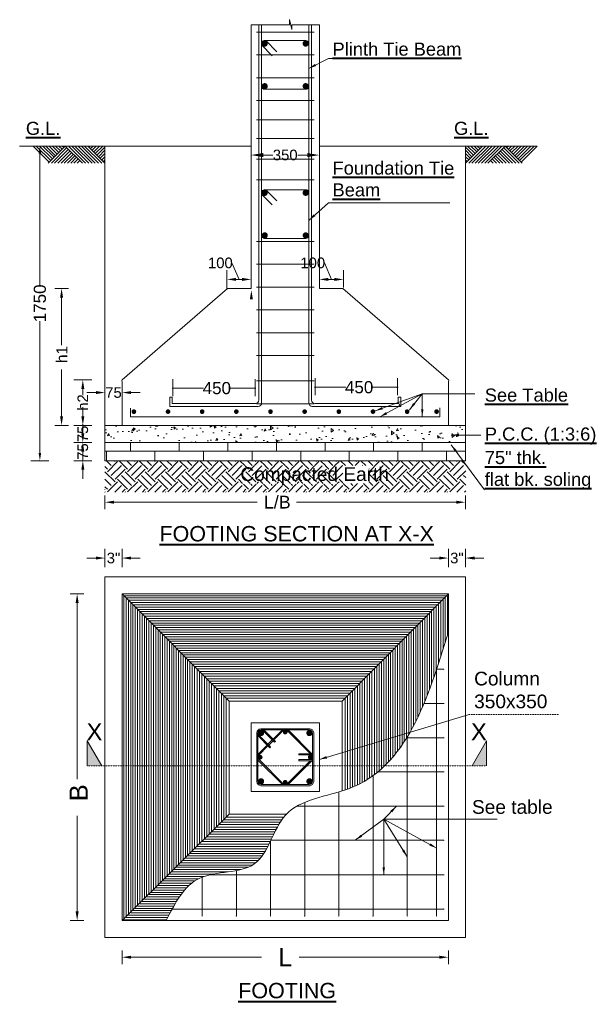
# Model space of a CAD drawing. Header units: inches. Extents: x 115570 to 265311, y 61168 to 314550.
# Drawn here: x 193556 to 193855, y 85152 to 85661 of the extents above; entities that cross this region are included whole.
import ezdxf

# ---------------------------------------------------------------- set-up
doc = ezdxf.new("R2010")
doc.units = ezdxf.units.IN
doc.header["$MEASUREMENT"] = 0
doc.linetypes.add('DASHDOTX2', pattern=[2, 1, -0.5, 0, -0.5])
doc.linetypes.add('HIDDEN2', pattern=[0.1875, 0.125, -0.0625])
doc.layers.get('0').update_dxf_attribs({"lineweight": 25})
for name, color, linetype, lineweight in [('0.00', 1, 'Continuous', 9), ('0.05', 180, 'HIDDEN2', 5), ('0.09Center Line', 21, 'DASHDOTX2', 9), ('0.13', 160, 'Continuous', 13), ('0.18', 3, 'Continuous', 18), ('0.20', 4, 'Continuous', 20), ('0.35', 11, 'Continuous', 20), ('0.50', 6, 'Continuous', 20), ('BAR', 7, 'Continuous', 40)]:
    doc.layers.add(name, color=color, linetype=linetype, lineweight=lineweight)
doc.styles.get("Standard").update_dxf_attribs({"font": 'arial.ttf'})
doc.dimstyles.new('Footing', dxfattribs={"dimtxt": 8, "dimasz": 5, "dimexe": 6, "dimexo": 6, "dimgap": 0.09, "dimtad": 0, "dimdec": 1, "dimlfac": 0.333333, "dimzin": 3, "dimdsep": 46, "dimlunit": 4, "dimtxsty": 'Standard', "dimcen": 0.09, "dimclrd": 2, "dimclre": 1, "dimclrt": 3, "dimaunit": 1, "dimadec": 0, "dimazin": 0, "dimtfac": 0.5, "dimtdec": 1, "dimtofl": 0, "dimtmove": 0, "dimatfit": 3, "dimfxl": 6, "dimfxlon": 1, "dimtolj": 1, "dimtzin": 0, "dimlwd": 0, "dimlwe": 13, "dimarcsym": 0})
doc.dimstyles.new('Footing Dimention', dxfattribs={"dimtxt": 7, "dimasz": 6, "dimexe": 6, "dimexo": 6, "dimgap": 0.09, "dimtad": 0, "dimdec": 1, "dimlfac": 0.266667, "dimzin": 3, "dimdsep": 46, "dimlunit": 4, "dimtxsty": 'Standard', "dimcen": 0.09, "dimclrd": 2, "dimclre": 1, "dimclrt": 3, "dimaunit": 1, "dimadec": 0, "dimazin": 0, "dimtfac": 0.5, "dimtdec": 1, "dimtofl": 0, "dimtmove": 0, "dimatfit": 3, "dimfxl": 6, "dimfxlon": 1, "dimtolj": 1, "dimtzin": 0, "dimlwd": 0, "dimlwe": 13, "dimarcsym": 0})
doc.dimstyles.get("Standard").update_dxf_attribs({"dimtxt": 10, "dimasz": 5, "dimexe": 0.18, "dimexo": 0.0625, "dimgap": 0.09, "dimtad": 0, "dimtih": 1, "dimtoh": 1, "dimdec": 0, "dimzin": 0, "dimdsep": 46, "dimlunit": 3, "dimtxsty": 'Standard', "dimcen": 0.09, "dimadec": 0, "dimazin": 0, "dimtfac": 1, "dimtdec": 0, "dimtofl": 0, "dimtmove": 0, "dimatfit": 3, "dimfxl": 1, "dimfxlon": 1, "dimtolj": 1, "dimtzin": 0, "dimarcsym": 0})

# ---------------------------------------------------------------- blocks, each defined once
blk = doc.blocks.new('*D853')
at = {"layer": '0.18', "color": 1, "lineweight": 13, "transparency": 16777216}
for p, q in [((154678.81, 120024.91), (154666.81, 120024.91)), ((154678.81, 119817.91), (154666.81, 119817.91))]:
    blk.add_line(p, q, dxfattribs=at)
at = {"layer": '0.18', "color": 2, "lineweight": 0, "transparency": 16777216}
for p, q in [((154672.81, 120019.91), (154672.81, 119933.05)), ((154672.81, 119822.91), (154672.81, 119909.76))]:
    blk.add_line(p, q, dxfattribs=at)
at = {"layer": '0.18', "color": 2, "transparency": 16777216}
for points in [[(154671.98, 120019.91), (154673.65, 120019.91), (154672.81, 120024.91)], [(154671.98, 119822.91), (154673.65, 119822.91), (154672.81, 119817.91)]]:
    blk.add_solid(points, dxfattribs=at)
at = {"layer": 'Defpoints', "color": 0, "transparency": 16777216}
for p in [(154696.49, 120024.91), (154672.81, 119817.91), (154696.49, 119817.91)]:
    blk.add_point(p, dxfattribs=at)
at = {"layer": '0.18', "color": 3, "transparency": 16777216, "insert": (154672.81, 119921.41), "char_height": 8, "width": 23.1105, "attachment_point": 5, "rotation": 90}
blk.add_mtext('\\A1;1750', dxfattribs=at)
blk = doc.blocks.new('*D854')
at = {"layer": '0.18', "color": 2, "lineweight": 0, "transparency": 16777216}
for p, q in [((154701.08, 119835.91), (154701.08, 119841.91)), ((154701.08, 119811.91), (154701.08, 119805.91))]:
    blk.add_line(p, q, dxfattribs=at)
at = {"layer": '0.18', "color": 1, "lineweight": 13, "transparency": 16777216}
for p, q in [((154695.08, 119829.91), (154707.08, 119829.91)), ((154695.08, 119817.91), (154707.08, 119817.91))]:
    blk.add_line(p, q, dxfattribs=at)
at = {"layer": '0.18', "color": 2, "transparency": 16777216}
for points in [[(154700.08, 119835.91), (154702.08, 119835.91), (154701.08, 119829.91)], [(154700.08, 119811.91), (154702.08, 119811.91), (154701.08, 119817.91)]]:
    blk.add_solid(points, dxfattribs=at)
at = {"layer": 'Defpoints', "color": 0, "transparency": 16777216}
for p in [(154678.75, 119829.91), (154701.08, 119829.91), (154678.75, 119817.91)]:
    blk.add_point(p, dxfattribs=at)
at = {"layer": '0.18', "color": 3, "transparency": 16777216, "insert": (154701.08, 119823.91), "char_height": 7, "attachment_point": 5, "rotation": 90}
blk.add_mtext('\\A1;75', dxfattribs=at)
blk = doc.blocks.new('*D846')
at = {"layer": '0.18', "color": 2, "lineweight": 0, "transparency": 16777216}
for p, q in [((154701.08, 119847.16), (154701.08, 119853.16)), ((154701.08, 119823.91), (154701.08, 119817.91))]:
    blk.add_line(p, q, dxfattribs=at)
at = {"layer": '0.18', "color": 1, "lineweight": 13, "transparency": 16777216}
for p, q in [((154695.08, 119841.16), (154707.08, 119841.16)), ((154695.08, 119829.91), (154707.08, 119829.91))]:
    blk.add_line(p, q, dxfattribs=at)
at = {"layer": '0.18', "color": 2, "transparency": 16777216}
for points in [[(154700.08, 119847.16), (154702.08, 119847.16), (154701.08, 119841.16)], [(154700.08, 119823.91), (154702.08, 119823.91), (154701.08, 119829.91)]]:
    blk.add_solid(points, dxfattribs=at)
at = {"layer": 'Defpoints', "color": 0, "transparency": 16777216}
for p in [(154678.75, 119841.16), (154701.08, 119841.16), (154678.75, 119829.91)]:
    blk.add_point(p, dxfattribs=at)
at = {"layer": '0.18', "color": 3, "transparency": 16777216, "insert": (154701.08, 119835.53), "char_height": 7, "attachment_point": 5, "rotation": 90}
blk.add_mtext('\\A1;75', dxfattribs=at)
blk = doc.blocks.new('*D847')
at = {"layer": '0.18', "color": 1, "lineweight": 13, "transparency": 16777216}
for p, q in [((154695.08, 119871.16), (154707.08, 119871.16)), ((154695.08, 119841.16), (154707.08, 119841.16))]:
    blk.add_line(p, q, dxfattribs=at)
at = {"layer": '0.18', "color": 2, "lineweight": 0, "transparency": 16777216}
for p, q in [((154701.08, 119865.16), (154701.08, 119861.11)), ((154701.08, 119847.16), (154701.08, 119851.21))]:
    blk.add_line(p, q, dxfattribs=at)
at = {"layer": '0.18', "color": 2, "transparency": 16777216}
for points in [[(154700.08, 119865.16), (154702.08, 119865.16), (154701.08, 119871.16)], [(154700.08, 119847.16), (154702.08, 119847.16), (154701.08, 119841.16)]]:
    blk.add_solid(points, dxfattribs=at)
at = {"layer": 'Defpoints', "color": 0, "transparency": 16777216}
for p in [(154667.5, 119871.16), (154701.08, 119871.16), (154678.75, 119841.16)]:
    blk.add_point(p, dxfattribs=at)
at = {"layer": '0.18', "color": 3, "transparency": 16777216, "insert": (154701.08, 119856.16), "char_height": 7, "width": 8.9251, "attachment_point": 5, "rotation": 90}
blk.add_mtext('\\A1;h2', dxfattribs=at)
blk = doc.blocks.new('*D848')
at = {"layer": '0.18', "color": 1, "lineweight": 13, "transparency": 16777216}
for p, q in [((154715.67, 119862.02), (154715.67, 119868.71)), ((154726.92, 119862.02), (154726.92, 119868.71))]:
    blk.add_line(p, q, dxfattribs=at)
at = {"layer": '0.18', "color": 2, "lineweight": 0, "transparency": 16777216}
for p, q in [((154709.67, 119862.71), (154703.67, 119862.71)), ((154732.92, 119862.71), (154738.92, 119862.71))]:
    blk.add_line(p, q, dxfattribs=at)
at = {"layer": '0.18', "color": 2, "transparency": 16777216}
for points in [[(154709.67, 119863.71), (154709.67, 119861.71), (154715.67, 119862.71)], [(154732.92, 119863.71), (154732.92, 119861.71), (154726.92, 119862.71)]]:
    blk.add_solid(points, dxfattribs=at)
at = {"layer": 'Defpoints', "color": 0, "transparency": 16777216}
for p in [(154726.92, 119862.71), (154715.67, 119856.02), (154726.92, 119856.02)]:
    blk.add_point(p, dxfattribs=at)
at = {"layer": '0.18', "color": 3, "transparency": 16777216, "insert": (154721.3, 119862.71), "char_height": 7, "attachment_point": 5}
blk.add_mtext('\\A1;75', dxfattribs=at)
blk = doc.blocks.new('*D849')
at = {"layer": '0.18', "color": 1, "lineweight": 13, "transparency": 16777216}
for p, q in [((154715.67, 119747.85), (154715.67, 119759.85)), ((154726.92, 119747.85), (154726.92, 119759.85))]:
    blk.add_line(p, q, dxfattribs=at)
at = {"layer": '0.18', "color": 2, "lineweight": 0, "transparency": 16777216}
for p, q in [((154709.67, 119753.85), (154703.67, 119753.85)), ((154732.92, 119753.85), (154738.92, 119753.85))]:
    blk.add_line(p, q, dxfattribs=at)
at = {"layer": '0.18', "color": 2, "transparency": 16777216}
for points in [[(154709.67, 119754.85), (154709.67, 119752.85), (154715.67, 119753.85)], [(154732.92, 119754.85), (154732.92, 119752.85), (154726.92, 119753.85)]]:
    blk.add_solid(points, dxfattribs=at)
at = {"layer": 'Defpoints', "color": 0, "transparency": 16777216}
for p in [(154726.92, 119753.85), (154715.67, 119649.83), (154726.92, 119649.83)]:
    blk.add_point(p, dxfattribs=at)
at = {"layer": '0.18', "color": 3, "transparency": 16777216, "insert": (154721.3, 119753.85), "char_height": 7, "attachment_point": 5}
blk.add_mtext('\\A1;3"', dxfattribs=at)
blk = doc.blocks.new('*D850')
at = {"layer": '0.18', "color": 1, "lineweight": 13, "transparency": 16777216}
for p, q in [((154941.83, 119747.85), (154941.83, 119759.85)), ((154953.08, 119747.85), (154953.08, 119759.85))]:
    blk.add_line(p, q, dxfattribs=at)
at = {"layer": '0.18', "color": 2, "lineweight": 0, "transparency": 16777216}
for p, q in [((154935.83, 119753.85), (154929.83, 119753.85)), ((154959.08, 119753.85), (154965.08, 119753.85))]:
    blk.add_line(p, q, dxfattribs=at)
at = {"layer": '0.18', "color": 2, "transparency": 16777216}
for points in [[(154935.83, 119754.85), (154935.83, 119752.85), (154941.83, 119753.85)], [(154959.08, 119754.85), (154959.08, 119752.85), (154953.08, 119753.85)]]:
    blk.add_solid(points, dxfattribs=at)
at = {"layer": 'Defpoints', "color": 0, "transparency": 16777216}
for p in [(154953.08, 119753.85), (154941.83, 119645.34), (154953.08, 119645.34)]:
    blk.add_point(p, dxfattribs=at)
at = {"layer": '0.18', "color": 3, "transparency": 16777216, "insert": (154947.45, 119753.85), "char_height": 7, "attachment_point": 5}
blk.add_mtext('\\A1;3"', dxfattribs=at)
blk = doc.blocks.new('*D851')
at = {"layer": '0.18', "color": 2, "lineweight": 0, "transparency": 16777216}
for p, q in [((154799.33, 119947.99), (154799.15, 119947.99)), ((154803.95, 119937.16), (154799.33, 119947.99)), ((154802.02, 119937.16), (154805.88, 119937.16))]:
    blk.add_line(p, q, dxfattribs=at)
at = {"layer": '0.18', "color": 1, "lineweight": 13, "transparency": 16777216}
for p, q in [((154796.02, 119931.16), (154796.02, 119943.16)), ((154811.88, 119931.9), (154811.88, 119943.16))]:
    blk.add_line(p, q, dxfattribs=at)
at = {"layer": '0.18', "color": 2, "transparency": 16777216}
for points in [[(154802.02, 119938.16), (154802.02, 119936.16), (154796.02, 119937.16)], [(154805.88, 119938.16), (154805.88, 119936.16), (154811.88, 119937.16)]]:
    blk.add_solid(points, dxfattribs=at)
at = {"layer": 'Defpoints', "color": 0, "transparency": 16777216}
for p in [(154811.88, 119937.16), (154796.02, 119924.93), (154811.88, 119925.9)]:
    blk.add_point(p, dxfattribs=at)
at = {"layer": '0.18', "color": 3, "transparency": 16777216, "insert": (154791.67, 119947.99), "char_height": 7, "attachment_point": 5}
blk.add_mtext('\\A1;100', dxfattribs=at)
blk = doc.blocks.new('_Dot')
at = {"color": 0, "linetype": 'ByBlock', "lineweight": -2}
blk.add_line((-0.5, 0), (-1, 0), dxfattribs=at)
at = {"color": 0, "linetype": 'ByBlock', "const_width": 0.5}
blk.add_lwpolyline([(-0.25, 0, 1), (0.25, 0, 1)], format="xyb", close=True, dxfattribs=at)
blk = doc.blocks.new('A$C7A114E05')
at = {"layer": '0.13', "color": 1, "lineweight": 13}
for p, q in [((0.6, 1.59), (0.6, 12.8)), ((54.81, 1.59), (54.81, 12.8))]:
    blk.add_line(p, q, dxfattribs=at)
at = {"layer": '0.13', "color": 2, "lineweight": 0}
for p, q in [((0.6, 6.8), (20.86, 6.8)), ((54.81, 6.8), (38.14, 6.8))]:
    blk.add_line(p, q, dxfattribs=at)
for p, xscale, yscale, zscale in [((0.6, 6.8), -1.200000000011642, 1.19999999999709, 1.2), ((54.81, 6.8), 1.200000000011642, 1.200000000011642, 1.200000000011642)]:
    blk.add_blockref('_Dot', p, dxfattribs=dict(at, xscale=xscale, yscale=yscale, zscale=zscale))
at = {"layer": '0.13', "color": 3, "insert": (29.59, 6.8), "char_height": 8, "attachment_point": 5}
blk.add_mtext('\\A1;450', dxfattribs=at)
blk = doc.blocks.new('*D852')
at = {"layer": '0.18', "color": 2, "lineweight": 0, "transparency": 16777216}
for p, q in [((154860.18, 119947.99), (154860, 119947.99)), ((154864.8, 119937.16), (154860.18, 119947.99)), ((154862.88, 119937.16), (154866.73, 119937.16))]:
    blk.add_line(p, q, dxfattribs=at)
at = {"layer": '0.18', "color": 1, "lineweight": 13, "transparency": 16777216}
for p, q in [((154856.88, 119931.16), (154856.88, 119943.16)), ((154872.73, 119931.9), (154872.73, 119943.16))]:
    blk.add_line(p, q, dxfattribs=at)
at = {"layer": '0.18', "color": 2, "transparency": 16777216}
for points in [[(154862.88, 119938.16), (154862.88, 119936.16), (154856.88, 119937.16)], [(154866.73, 119938.16), (154866.73, 119936.16), (154872.73, 119937.16)]]:
    blk.add_solid(points, dxfattribs=at)
at = {"layer": 'Defpoints', "color": 0, "transparency": 16777216}
for p in [(154872.73, 119937.16), (154856.88, 119924.93), (154872.73, 119925.9)]:
    blk.add_point(p, dxfattribs=at)
at = {"layer": '0.18', "color": 3, "transparency": 16777216, "insert": (154852.52, 119947.99), "char_height": 7, "attachment_point": 5}
blk.add_mtext('\\A1;100', dxfattribs=at)
blk = doc.blocks.new('20')
at = {"layer": '0.00', "transparency": 33554687}
h = blk.add_hatch(dxfattribs=at)
h.set_pattern_fill('AR-CONC', color=256, scale=2.25, angle=45, style=0)
h.set_pattern_definition([(95, (36265.386, 32923.515), (12.40992, 10.4131593), [1.6875, -18.5625]), (40, (36265.386, 32923.515), (-14.1748238, 9.7597834), [1.35, -14.85]), (145.4514, (36266.42, 32924.382), (-1.764888, 20.1729438), [1.4341543, -15.7756975]), (91.1842, (36262.204, 32926.697), (19.6130925, 14.3463097), [2.53125, -27.84375]), (141.6356, (36263.838, 32927.892), (-0.627728, 30.368513), [2.1512315, -23.6635425]), (36.1842, (36262.204, 32926.697), (-0.6277515, 30.3685125), [2.025, -22.275]), (66, (36264.59, 32927.492), (15.9023604, 3.0911057), [1.6875, -18.5625]), (11, (36264.59, 32927.492), (-7.6659433, 15.4081898), [1.35, -14.85]), (116.4514, (36265.916, 32927.75), (8.2364314, 18.499289), [1.4341543, -15.7756975]), (82.5, (36265.386, 32923.5147), (-5.10284667, 5.4897709), [0, -14.67, 0, -15.075, 0, -14.90625]), (52.5, (36265.386, 32923.515), (-2.0896412, 10.46046262), [0, -8.595, 0, -14.3325, 0, -5.68125]), (12.5, (36261.838, 32919.967), (8.85190876, 8.13421714), [0, -5.625, 0, -17.55, 0, -23.2875]), (2.5, (36260.247, 32918.376), (7.6857746, 10.87109565), [0, -7.3125, 0, -11.655, 0, -16.5375])])
h.paths.add_polyline_path([(154715.67, 119841.16), (154715.67, 119829.91), (154953.08, 119829.91), (154953.08, 119841.16)])
h = blk.add_hatch(dxfattribs=at)
h.set_pattern_fill('EARTH', color=256, scale=37.5, angle=45, style=0)
h.set_pattern_definition([(45, (36265.386, 32941.515), (1e-15, 13.25825215), [9.375, -9.375]), (45, (36262.9, 32944.001), (1e-15, 13.25825215), [9.375, -9.375]), (45, (36260.414, 32946.487), (1e-15, 13.25825215), [9.375, -9.375]), (135, (36260.414, 32948.144), (-13.25825215, 1e-15), [9.375, -9.375]), (135, (36262.9, 32950.63), (-13.25825215, 1e-15), [9.375, -9.375]), (135, (36265.386, 32953.116), (-13.25825215, 1e-15), [9.375, -9.375])])
h.paths.add_polyline_path([(154803.17, 119814.51), (154872.24, 119814.51), (154872.24, 119802.41), (154803.17, 119802.41)], flags=16)
h.paths.add_polyline_path([(154953.23, 119797.2), (154953.23, 119817.91), (154715.66, 119817.91), (154715.66, 119797.2)])
h.paths.add_polyline_path([(154803.25, 119814.65), (154889.49, 119814.65), (154889.49, 119802.93), (154803.25, 119802.93)], flags=16)
at = {"layer": '0.13', "transparency": 33554687}
h = blk.add_hatch(dxfattribs=at)
h.set_pattern_fill('AR-B816', color=256, scale=2, style=0)
h.set_pattern_definition([(0, (14592.626, 4889.46), (0, 16), []), (90, (14592.626, 4889.46), (-16, 16), [16, -16])])
h.paths.add_polyline_path([(154715.67, 119829.91), (154715.67, 119817.91), (154953.08, 119817.91), (154953.08, 119829.91), (154856.88, 119829.91)])
at = {"layer": '0.18', "transparency": 33554687}
for points in [[(154704.05, 119617.11), (154713.57, 119617.11), (154704.05, 119633.61)], [(154957.4, 119617.11), (154966.91, 119617.11), (154966.91, 119633.61)]]:
    blk.add_hatch(color=256, dxfattribs=at).paths.add_polyline_path(points)
at = {"layer": '0.00', "transparency": 33554687}
for p, q in [((154678.94, 120014.3), (154668.33, 120024.91)), ((154678.94, 120014.3), (154668.33, 120024.91)), ((154680, 120015.36), (154670.45, 120024.91)), ((154681.06, 120016.42), (154672.58, 120024.91)), ((154682.12, 120017.48), (154674.7, 120024.91)), ((154683.18, 120018.54), (154676.82, 120024.91)), ((154689.55, 120024.91), (154678.27, 120013.63)), ((154684.24, 120019.61), (154678.94, 120024.91)), ((154690.61, 120023.85), (154680.39, 120013.63)), ((154685.3, 120020.67), (154681.06, 120024.91)), ((154686.36, 120021.73), (154683.18, 120024.91)), ((154687.43, 120022.79), (154685.3, 120024.91)), ((154688.49, 120023.85), (154687.43, 120024.91)), ((154700.82, 120013.63), (154689.55, 120024.91)), ((154702.94, 120013.63), (154691.67, 120024.91)), ((154705.06, 120013.63), (154693.79, 120024.91)), ((154707.19, 120013.63), (154695.91, 120024.91)), ((154709.31, 120013.63), (154698.03, 120024.91)), ((154711.43, 120013.63), (154700.15, 120024.91)), ((154713.55, 120013.63), (154702.27, 120024.91)), ((154715.67, 120013.63), (154704.4, 120024.91)), ((154705.06, 120024.24), (154705.73, 120024.91)), ((154706.13, 120023.18), (154707.86, 120024.91)), ((154707.19, 120022.12), (154709.98, 120024.91)), ((154708.25, 120021.06), (154712.1, 120024.91)), ((154709.31, 120020), (154714.22, 120024.91)), ((154710.37, 120018.94), (154715.67, 120024.24)), ((154715.67, 120024.91), (154811.88, 120024.91)), ((154953.08, 120024.91), (154856.88, 120024.91)), ((154953.08, 120013.63), (154964.36, 120024.91)), ((154958.38, 120018.94), (154953.08, 120024.24)), ((154959.44, 120020), (154954.53, 120024.91)), ((154955.2, 120013.63), (154966.48, 120024.91)), ((154960.5, 120021.06), (154956.65, 120024.91)), ((154957.32, 120013.63), (154968.6, 120024.91)), ((154961.56, 120022.12), (154958.77, 120024.91)), ((154959.44, 120013.63), (154970.72, 120024.91)), ((154962.63, 120023.18), (154960.9, 120024.91)), ((154961.56, 120013.63), (154972.84, 120024.91)), ((154963.69, 120024.24), (154963.02, 120024.91)), ((154963.69, 120013.63), (154974.96, 120024.91)), ((154965.81, 120013.63), (154977.08, 120024.91)), ((154967.93, 120013.63), (154979.2, 120024.91)), ((154978.14, 120023.85), (154988.36, 120013.63)), ((154979.2, 120024.91), (154990.48, 120013.63)), ((154980.27, 120023.85), (154981.33, 120024.91)), ((154981.33, 120022.79), (154983.45, 120024.91)), ((154982.39, 120021.73), (154985.57, 120024.91)), ((154983.45, 120020.67), (154987.69, 120024.91)), ((154984.51, 120019.61), (154989.81, 120024.91)), ((154985.57, 120018.54), (154991.93, 120024.91)), ((154986.63, 120017.48), (154994.05, 120024.91)), ((154987.69, 120016.42), (154996.18, 120024.91)), ((154988.75, 120015.36), (154998.3, 120024.91)), ((154989.81, 120014.3), (155000.42, 120024.91)), ((154989.81, 120014.3), (155000.42, 120024.91)), ((154691.67, 120022.79), (154682.51, 120013.63)), ((154692.73, 120021.73), (154684.63, 120013.63)), ((154693.79, 120020.67), (154686.76, 120013.63)), ((154694.85, 120019.61), (154688.88, 120013.63)), ((154695.91, 120018.54), (154691, 120013.63)), ((154696.97, 120017.48), (154693.12, 120013.63)), ((154711.43, 120017.88), (154715.67, 120022.12)), ((154712.49, 120016.82), (154715.67, 120020)), ((154713.55, 120015.75), (154715.67, 120017.88)), ((154957.32, 120017.88), (154953.08, 120022.12)), ((154956.26, 120016.82), (154953.08, 120020)), ((154955.2, 120015.75), (154953.08, 120017.88)), ((154971.78, 120017.48), (154975.63, 120013.63)), ((154972.84, 120018.54), (154977.75, 120013.63)), ((154973.9, 120019.61), (154979.87, 120013.63)), ((154974.96, 120020.67), (154982, 120013.63)), ((154976.02, 120021.73), (154984.12, 120013.63)), ((154977.08, 120022.79), (154986.24, 120013.63)), ((154698.03, 120016.42), (154695.24, 120013.63)), ((154699.09, 120015.36), (154697.36, 120013.63)), ((154714.61, 120014.69), (154715.67, 120015.75)), ((154954.14, 120014.69), (154953.08, 120015.75)), ((154969.66, 120015.36), (154971.39, 120013.63)), ((154970.72, 120016.42), (154973.51, 120013.63))]:
    blk.add_line(p, q, dxfattribs=at)
for points in [[(154856.88, 120104.71), (154838.69, 120104.71), (154838.69, 120101.59), (154837.19, 120108.05), (154837.19, 120104.71), (154811.88, 120104.71)], [(154756.31, 119515.91), (154728.12, 119515.91), (154728.12, 119729.09), (154941.3, 119729.09), (154941.3, 119703.54)], [(154757.07, 119517.41), (154729.62, 119517.41), (154729.62, 119727.59), (154939.8, 119727.59), (154939.8, 119698.66)], [(154757.84, 119518.91), (154731.12, 119518.91), (154731.12, 119726.09), (154938.3, 119726.09), (154938.3, 119693.82)], [(154758.62, 119520.41), (154732.62, 119520.41), (154732.62, 119724.59), (154936.8, 119724.59), (154936.8, 119689.05)], [(154759.41, 119521.91), (154734.12, 119521.91), (154734.12, 119723.09), (154935.3, 119723.09), (154935.3, 119684.39)], [(154760.21, 119523.41), (154735.62, 119523.41), (154735.62, 119721.59), (154933.8, 119721.59), (154933.8, 119679.85)], [(154761.04, 119524.91), (154737.12, 119524.91), (154737.12, 119720.09), (154932.3, 119720.09), (154932.3, 119675.45)], [(154761.9, 119526.41), (154738.62, 119526.41), (154738.62, 119718.59), (154930.8, 119718.59), (154930.8, 119671.21)], [(154762.8, 119527.91), (154740.12, 119527.91), (154740.12, 119717.09), (154929.3, 119717.09), (154929.3, 119667.13)], [(154763.74, 119529.41), (154741.62, 119529.41), (154741.62, 119715.59), (154927.8, 119715.59), (154927.8, 119663.22)], [(154764.73, 119530.91), (154743.12, 119530.91), (154743.12, 119714.09), (154926.3, 119714.09), (154926.3, 119659.49)], [(154765.78, 119532.41), (154744.62, 119532.41), (154744.62, 119712.59), (154924.8, 119712.59), (154924.8, 119655.92)], [(154766.91, 119533.91), (154746.12, 119533.91), (154746.12, 119711.09), (154923.3, 119711.09), (154923.3, 119652.53)], [(154768.14, 119535.41), (154747.62, 119535.41), (154747.62, 119709.59), (154921.8, 119709.59), (154921.8, 119649.3)], [(154769.48, 119536.91), (154749.12, 119536.91), (154749.12, 119708.09), (154920.3, 119708.09), (154920.3, 119646.23)], [(154770.99, 119538.41), (154750.62, 119538.41), (154750.62, 119706.59), (154918.8, 119706.59), (154918.8, 119643.32)], [(154772.72, 119539.91), (154752.12, 119539.91), (154752.12, 119705.09), (154917.3, 119705.09), (154917.3, 119640.55)], [(154774.76, 119541.41), (154753.62, 119541.41), (154753.62, 119703.59), (154915.8, 119703.59), (154915.8, 119637.93)], [(154777.31, 119542.91), (154755.12, 119542.91), (154755.12, 119702.09), (154914.3, 119702.09), (154914.3, 119635.44)], [(154780.89, 119544.41), (154756.62, 119544.41), (154756.62, 119700.59), (154912.8, 119700.59), (154912.8, 119633.07)], [(154786.71, 119545.91), (154758.12, 119545.91), (154758.12, 119699.09), (154911.3, 119699.09), (154911.3, 119630.83)], [(154796.8, 119547.41), (154759.62, 119547.41), (154759.62, 119697.59), (154909.8, 119697.59), (154909.8, 119628.71)], [(154805.24, 119548.91), (154761.12, 119548.91), (154761.12, 119696.09), (154908.3, 119696.09), (154908.3, 119626.69)], [(154809.9, 119550.41), (154762.62, 119550.41), (154762.62, 119694.59), (154906.8, 119694.59), (154906.8, 119624.79)], [(154812.89, 119551.91), (154764.12, 119551.91), (154764.12, 119693.09), (154905.3, 119693.09), (154905.3, 119622.97)], [(154815.01, 119553.41), (154765.62, 119553.41), (154765.62, 119691.59), (154903.8, 119691.59), (154903.8, 119621.26)], [(154816.64, 119554.91), (154767.12, 119554.91), (154767.12, 119690.09), (154902.3, 119690.09), (154902.3, 119619.63)], [(154818, 119556.41), (154768.62, 119556.41), (154768.62, 119688.59), (154900.8, 119688.59), (154900.8, 119618.09)], [(154819.16, 119557.91), (154770.12, 119557.91), (154770.12, 119687.09), (154899.3, 119687.09), (154899.3, 119616.63)], [(154820.2, 119559.41), (154771.62, 119559.41), (154771.62, 119685.59), (154897.8, 119685.59), (154897.8, 119615.25)], [(154821.14, 119560.91), (154773.12, 119560.91), (154773.12, 119684.09), (154896.3, 119684.09), (154896.3, 119613.94)], [(154822.06, 119562.51), (154774.72, 119562.51), (154774.72, 119682.49), (154894.7, 119682.49), (154894.7, 119612.62)], [(154822.92, 119564.11), (154776.32, 119564.11), (154776.32, 119680.89), (154893.1, 119680.89), (154893.1, 119611.38)], [(154823.74, 119565.71), (154777.92, 119565.71), (154777.92, 119679.29), (154891.5, 119679.29), (154891.5, 119610.21)], [(154824.53, 119567.31), (154779.52, 119567.31), (154779.52, 119677.69), (154889.9, 119677.69), (154889.9, 119609.11)], [(154825.31, 119568.91), (154781.12, 119568.91), (154781.12, 119676.09), (154888.3, 119676.09), (154888.3, 119608.07)], [(154826.07, 119570.51), (154782.72, 119570.51), (154782.72, 119674.49), (154886.7, 119674.49), (154886.7, 119607.1)], [(154826.84, 119572.11), (154784.32, 119572.11), (154784.32, 119672.89), (154885.1, 119672.89), (154885.1, 119606.19)], [(154827.63, 119573.71), (154785.92, 119573.71), (154785.92, 119671.29), (154883.5, 119671.29), (154883.5, 119605.33)], [(154828.44, 119575.31), (154787.52, 119575.31), (154787.52, 119669.69), (154881.9, 119669.69), (154881.9, 119604.53)], [(154829.28, 119576.91), (154789.12, 119576.91), (154789.12, 119668.09), (154880.3, 119668.09), (154880.3, 119603.79)], [(154830.18, 119578.51), (154790.72, 119578.51), (154790.72, 119666.49), (154878.7, 119666.49), (154878.7, 119603.09)], [(154831.15, 119580.11), (154792.32, 119580.11), (154792.32, 119664.89), (154877.1, 119664.89), (154877.1, 119602.44)], [(154832.22, 119581.71), (154793.92, 119581.71), (154793.92, 119663.29), (154875.5, 119663.29), (154875.5, 119601.84)], [(154833.41, 119583.31), (154795.52, 119583.31), (154795.52, 119661.69), (154873.9, 119661.69), (154873.9, 119601.28)]]:
    blk.add_lwpolyline(points, dxfattribs=at)
at = {"layer": '0.05', "transparency": 33554687}
blk.add_line((154955.58, 119650.93), (155014.54, 119650.93), dxfattribs=at)
at = {"layer": '0.09Center Line', "ltscale": 0.1, "transparency": 33554687}
blk.add_line((154704.05, 119617.11), (154966.91, 119617.11), dxfattribs=at)
at = {"layer": '0.13', "transparency": 33554687}
for p, q in [((154816.97, 120104.71), (154816.97, 119857.75)), ((154818.84, 120104.71), (154818.84, 119855.88)), ((154849.91, 120104.71), (154849.91, 119855.88)), ((154851.78, 120104.71), (154851.78, 119857.75)), ((154814.72, 119855.5), (154759.95, 119855.5)), ((154813.84, 119855.5), (154759.95, 119855.5)), ((154854.03, 119855.5), (154908.81, 119855.5)), ((154854.03, 119855.5), (154908.81, 119855.5)), ((154854.91, 119855.5), (154908.81, 119855.5)), ((154816.59, 119853.63), (154759.95, 119853.63)), ((154852.16, 119853.63), (154908.81, 119853.63)), ((154852.16, 119853.63), (154908.81, 119853.63)), ((154815.84, 119637.46), (154824.25, 119629.04)), ((154816.38, 119637.99), (154824.78, 119629.57)), ((154819.22, 119640.84), (154827.42, 119632.62)), ((154819.53, 119641.59), (154827.95, 119633.15)), ((154832.53, 119640.84), (154826.4, 119634.71)), ((154833.31, 119640.57), (154826.93, 119634.18)), ((154852.1, 119623.9), (154835.44, 119640.57)), ((154852.38, 119624.69), (154836.22, 119640.84)), ((154822.49, 119630.8), (154816.38, 119624.69)), ((154823.02, 119630.27), (154816.91, 119624.17)), ((154825.87, 119634.18), (154823.02, 119631.33)), ((154826.4, 119633.65), (154823.55, 119630.8)), ((154824.25, 119629.04), (154824.78, 119629.57)), ((154827.42, 119632.62), (154827.95, 119633.15)), ((154850.85, 119625.16), (154843.39, 119625.16)), ((154843.39, 119625.16), (154843.39, 119624.41)), ((154851.6, 119624.41), (154843.39, 119624.41)), ((154832.53, 119604.84), (154816.38, 119620.99)), ((154833.31, 119605.11), (154816.91, 119621.51)), ((154835.44, 119605.11), (154850.87, 119620.55)), ((154852.38, 119620.99), (154836.22, 119604.84)), ((154851.62, 119621.3), (154843.39, 119621.3)), ((154843.39, 119621.3), (154843.39, 119620.55)), ((154851.93, 119620.55), (154843.39, 119620.55)), ((154851.62, 119621.3), (154852.1, 119621.78))]:
    blk.add_line(p, q, dxfattribs=at)
at = {"layer": '0.13', "ltscale": 5, "transparency": 33554687}
for p, q in [((154704.05, 119617.11), (154704.05, 119633.61)), ((154966.91, 119617.11), (154966.91, 119633.61))]:
    blk.add_line(p, q, dxfattribs=at)
at = {"layer": '0.13', "transparency": 33554687}
for points, const_width in [([(154819.87, 120092.28, -1), (154821.9, 120092.28, -1)], 2.03), ([(154848.88, 120092.28, 1), (154846.85, 120092.28, 1)], 2.03), ([(154819.87, 120064.28, 1), (154821.9, 120064.28, 1)], 2.03), ([(154848.88, 120064.28, -1), (154846.85, 120064.28, -1)], 2.03), ([(154819.87, 119994.13, -1), (154821.9, 119994.13, -1)], 2.03), ([(154848.88, 119994.13, 1), (154846.85, 119994.13, 1)], 2.03), ([(154819.87, 119966.13, 1), (154821.9, 119966.13, 1)], 2.03), ([(154848.88, 119966.13, -1), (154846.85, 119966.13, -1)], 2.03), ([(154735.46, 119850.18, -1), (154733.93, 119850.18, -1)], 1.53), ([(154757.96, 119850.18, -1), (154756.43, 119850.18, -1)], 1.53), ([(154780.46, 119850.18, -1), (154778.93, 119850.18, -1)], 1.53), ([(154802.96, 119850.18, -1), (154801.43, 119850.18, -1)], 1.53), ([(154825.46, 119850.18, -1), (154823.93, 119850.18, -1)], 1.53), ([(154847.96, 119850.18, -1), (154846.43, 119850.18, -1)], 1.53), ([(154870.46, 119850.18, -1), (154868.93, 119850.18, -1)], 1.53), ([(154892.96, 119850.18, -1), (154891.43, 119850.18, -1)], 1.53), ([(154915.46, 119850.18, -1), (154913.93, 119850.18, -1)], 1.53), ([(154933.29, 119850.18, 1), (154934.82, 119850.18, 1)], 1.53)]:
    blk.add_lwpolyline(points, format="xyb", close=True, dxfattribs=dict(at, const_width=const_width))
for points in [[(154759.95, 119855.5), (154759.95, 119859.78), (154758.33, 119859.78), (154758.33, 119853.63), (154813.84, 119853.63)], [(154908.81, 119855.5), (154908.81, 119859.78), (154910.42, 119859.78), (154910.42, 119853.63), (154854.91, 119853.63)]]:
    blk.add_lwpolyline(points, dxfattribs=at)
blk.add_lwpolyline([(154811.88, 119600.34), (154856.88, 119600.34), (154856.88, 119645.34), (154811.88, 119645.34)], close=True, dxfattribs=at)
blk.add_lwpolyline([(154818.25, 119604.09), (154850.5, 119604.09, 0.361678), (154853.13, 119606.72), (154853.13, 119638.97, 0.358051), (154850.5, 119641.59), (154818.25, 119641.59, 0.340096), (154815.63, 119638.97), (154815.63, 119606.72, 0.343789)], format="xyb", close=True, dxfattribs=at)
blk.add_lwpolyline([(154819.22, 119640.84), (154818.63, 119640.84, 0.414214), (154816.38, 119638.59), (154816.38, 119607.09, 0.414214), (154818.63, 119604.84), (154850.13, 119604.84, 0.414214), (154852.38, 119607.09), (154852.38, 119638.59, 0.414214), (154850.13, 119640.84), (154820.28, 119640.84)], format="xyb", dxfattribs=at)
for centre, radius, start, end in [((154814.72, 119857.75), 2.25, 270, 0), ((154816.59, 119855.88), 2.25, 270, 0), ((154852.16, 119855.88), 2.25, 180, 270), ((154854.03, 119857.75), 2.25, 180, 270), ((154908.81, 119854.57), 0.937, 270, 90), ((154834.38, 119638.64), 2.2, 61.13519, 118.86481), ((154818.24, 119622.84), 1.88, 135, 225), ((154818.24, 119622.84), 2.62, 135, 135.24146), ((154851.04, 119622.84), 1.5, 27.24122, 45), ((154818.24, 119622.84), 2.62, 224.75854, 225), ((154851.04, 119622.84), 1.5, 315, 332.75878), ((154834.38, 119606.7), 2.62, 225, 225.24146), ((154834.38, 119606.98), 2.15, 240.45457, 299.54543), ((154834.38, 119606.7), 2.62, 314.75854, 315)]:
    blk.add_arc(centre, radius, start, end, dxfattribs=at)
at = {"layer": '0.18', "color": 1, "lineweight": 13}
for p, q in [((154811.88, 120018.97), (154811.88, 120012.97)), ((154856.88, 120018.97), (154856.88, 120012.97))]:
    blk.add_line(p, q, dxfattribs=at)
at = {"layer": '0.18', "color": 2, "lineweight": 0}
for p, q in [((154819.88, 120018.97), (154826.15, 120018.97)), ((154848.88, 120018.97), (154842.6, 120018.97))]:
    blk.add_line(p, q, dxfattribs=at)
at = {"layer": '0.18', "color": 1, "lineweight": 13, "transparency": 33554687}
for p, q in [((154682.59, 119931.16), (154691.59, 119931.16)), ((154802.88, 119931.16), (154811.88, 119931.16)), ((154682.59, 119841.16), (154691.59, 119841.16)), ((154715.67, 119786.08), (154715.67, 119795.08)), ((154953.08, 119786.08), (154953.08, 119795.08)), ((154701.83, 119730.29), (154692.83, 119730.29)), ((154701.83, 119515.39), (154692.83, 119515.39)), ((154726.92, 119495.74), (154726.92, 119486.74)), ((154941.83, 119495.74), (154941.83, 119486.74))]:
    blk.add_line(p, q, dxfattribs=at)
at = {"layer": '0.18', "transparency": 33554687}
for p, q in [((154811.88, 119931.16), (154796.46, 119931.16)), ((154715.67, 119841.16), (154953.08, 119841.16)), ((154715.67, 119817.91), (154715.67, 119841.16)), ((154953.08, 119841.16), (154953.08, 119817.91)), ((154715.67, 119829.91), (154953.08, 119829.91)), ((154856.88, 119829.91), (154953.08, 119829.91)), ((154715.67, 119817.91), (154953.08, 119817.91)), ((154797.57, 119659.64), (154726.92, 119730.29)), ((154871.88, 119659.64), (154941.83, 119730.29)), ((154797.57, 119585.34), (154726.92, 119515.39))]:
    blk.add_line(p, q, dxfattribs=at)
at = {"layer": '0.18', "color": 2, "lineweight": 0, "transparency": 33554687}
for p, q in [((154687.09, 119925.16), (154687.09, 119893.96)), ((154687.09, 119847.16), (154687.09, 119877.8)), ((154721.67, 119790.58), (154815.8, 119790.58)), ((154947.08, 119790.58), (154841.87, 119790.58)), ((154697.33, 119724.29), (154697.33, 119608.31)), ((154697.33, 119521.39), (154697.33, 119584.37)), ((154732.92, 119491.24), (154818.87, 119491.24)), ((154935.83, 119491.24), (154843.54, 119491.24))]:
    blk.add_line(p, q, dxfattribs=at)
at = {"layer": '0.18', "transparency": 33554687}
for points in [[(154726.92, 119841.16), (154726.92, 119869.69, -0.296724), (154726.92, 119871.16), (154796.46, 119931.16), (154811.88, 119931.16), (154811.88, 119931.16), (154811.88, 120104.71)], [(154941.83, 119841.16), (154941.83, 119869.69, 0.296724), (154941.83, 119871.16), (154872.29, 119931.16), (154872.29, 119931.16), (154856.88, 119931.16)]]:
    blk.add_lwpolyline(points, format="xyb", dxfattribs=at)
for points in [[(154856.88, 119931.16), (154856.88, 120104.71)], [(154871.88, 119600.62), (154871.88, 119659.64), (154797.57, 119659.64), (154797.57, 119585.34), (154835.18, 119585.34)]]:
    blk.add_lwpolyline(points, dxfattribs=at)
for points in [[(154715.67, 119741.54), (154953.08, 119741.54), (154953.08, 119504.14), (154715.67, 119504.14)], [(154726.92, 119730.29), (154941.83, 119730.29), (154941.83, 119515.39), (154726.92, 119515.39)]]:
    blk.add_lwpolyline(points, close=True, dxfattribs=at)
blk.add_spline([(154756.04, 119515.39), (154778.2, 119543.34), (154813.93, 119552.59), (154834.59, 119584.72), (154876.07, 119602.04), (154941.83, 119705.26)], degree=3, dxfattribs=at)
at = {"layer": '0.18', "color": 2}
for points in [[(154819.88, 120020.3), (154819.88, 120017.64), (154811.88, 120018.97)], [(154848.88, 120020.3), (154848.88, 120017.64), (154856.88, 120018.97)]]:
    blk.add_solid(points, dxfattribs=at)
at = {"layer": '0.18', "color": 2, "transparency": 33554687}
for points in [[(154686.09, 119925.16), (154688.09, 119925.16), (154687.09, 119931.16)], [(154813.09, 119924.06), (154811.09, 119924.06), (154812.09, 119930.06)], [(154686.09, 119847.16), (154688.09, 119847.16), (154687.09, 119841.16)], [(154721.67, 119791.58), (154721.67, 119789.58), (154715.67, 119790.58)], [(154947.08, 119791.58), (154947.08, 119789.58), (154953.08, 119790.58)], [(154696.33, 119724.29), (154698.33, 119724.29), (154697.33, 119730.29)], [(154696.33, 119521.39), (154698.33, 119521.39), (154697.33, 119515.39)], [(154732.92, 119492.24), (154732.92, 119490.24), (154726.92, 119491.24)], [(154935.83, 119492.24), (154935.83, 119490.24), (154941.83, 119491.24)]]:
    blk.add_solid(points, dxfattribs=at)
at = {"layer": '0.20', "transparency": 33554687, "const_width": 2.03}
for points in [[(154819.48, 119638.72, -1), (154817.44, 119638.72, -1)], [(154849.28, 119638.72, 1), (154851.31, 119638.72, 1)], [(154819.48, 119606.96, 1), (154817.44, 119606.96, 1)], [(154849.28, 119606.96, -1), (154851.31, 119606.96, -1)]]:
    blk.add_lwpolyline(points, format="xyb", close=True, dxfattribs=at)
at = {"layer": '0.35', "transparency": 33554687}
for p, q in [((154853.37, 120099.86), (154815.39, 120099.86)), ((154853.37, 120084.86), (154815.39, 120084.86)), ((154853.37, 120069.86), (154815.39, 120069.86)), ((154853.37, 120054.86), (154815.39, 120054.86)), ((154853.37, 120042.22), (154815.39, 120042.22)), ((154853.37, 120029.81), (154815.39, 120029.81)), ((154853.37, 120016.24), (154815.39, 120016.24)), ((154853.37, 120002.66), (154815.39, 120002.66)), ((154853.37, 119962.1), (154815.39, 119962.1)), ((154853.37, 119947.1), (154815.39, 119947.1)), ((154853.37, 119932.1), (154815.39, 119932.1)), ((154853.37, 119917.1), (154815.39, 119917.1)), ((154853.37, 119902.1), (154815.39, 119902.1)), ((154853.37, 119887.1), (154815.39, 119887.1)), ((154853.37, 119870.38), (154815.39, 119870.38)), ((154853.37, 119855.38), (154815.39, 119855.38)), ((154704.05, 119633.61), (154713.57, 119617.11)), ((154966.91, 119633.61), (154957.4, 119617.11))]:
    blk.add_line(p, q, dxfattribs=at)
at = {"layer": '0.50', "transparency": 33554687}
for p, q in [((154934.06, 119680.6), (154934.06, 119518.39)), ((154934.08, 119680.66), (154938.83, 119680.66)), ((154925.75, 119658.16), (154938.83, 119658.16)), ((154914.7, 119636.07), (154914.7, 119518.39)), ((154914.44, 119635.66), (154938.83, 119635.66)), ((154892.2, 119610.71), (154892.2, 119518.39)), ((154895.37, 119613.16), (154938.83, 119613.16)), ((154869.7, 119599.95), (154869.7, 119518.39)), ((154842.14, 119590.66), (154938.83, 119590.66)), ((154847.2, 119593.13), (154847.2, 119518.39)), ((154824.7, 119567.65), (154824.7, 119518.39)), ((154824.95, 119568.16), (154938.83, 119568.16)), ((154802.2, 119548.26), (154802.2, 119518.39)), ((154779.7, 119543.98), (154779.7, 119518.39)), ((154784.52, 119545.44), (154938.83, 119545.44)), ((154759.96, 119522.94), (154938.83, 119522.94))]:
    blk.add_line(p, q, dxfattribs=at)
for points in [[(154828.92, 120086.95), (154821.67, 120094.34, 0.598084), (154818.84, 120091.45), (154818.84, 120064.23, 0.414214), (154820.84, 120062.23), (154847.91, 120062.23, 0.414214), (154849.91, 120064.23), (154849.91, 120092.34, 0.414214), (154847.91, 120094.34), (154821.67, 120094.34, 0.598084), (154818.84, 120091.45), (154825.81, 120084.34)], [(154828.92, 119988.8), (154821.67, 119996.18, 0.598084), (154818.84, 119993.3), (154818.84, 119966.07, 0.414214), (154820.84, 119964.07), (154847.91, 119964.07, 0.414214), (154849.91, 119966.07), (154849.91, 119994.18, 0.414214), (154847.91, 119996.18), (154821.67, 119996.18, 0.598084), (154818.84, 119993.3), (154825.81, 119986.19)]]:
    blk.add_lwpolyline(points, format="xyb", dxfattribs=at)
for points in [[(154659.45, 120024.91), (154715.67, 120024.91), (154715.67, 119817.91), (154953.08, 119817.91), (154953.08, 120024.91), (155000.42, 120024.91)], [(154732.55, 119852.35), (154732.55, 119846.78), (154936.2, 119846.78), (154936.2, 119852.78)]]:
    blk.add_lwpolyline(points, dxfattribs=at)
for points, const_width in [([(154938.83, 119680.85, -1), (154938.83, 119680.47, -1)], 0.381), ([(154938.83, 119658.35, -1), (154938.83, 119657.97, -1)], 0.381), ([(154834.38, 119638.55, 1), (154834.38, 119640.07, 1)], 1.53), ([(154938.83, 119635.85, -1), (154938.83, 119635.47, -1)], 0.381), ([(154818.67, 119622.84, -1), (154817.14, 119622.84, -1)], 1.53), ([(154850.08, 119622.84, 1), (154851.61, 119622.84, 1)], 1.53), ([(154938.83, 119613.35, -1), (154938.83, 119612.97, -1)], 0.381), ([(154834.38, 119607.13, -1), (154834.38, 119605.61, -1)], 1.53), ([(154938.83, 119590.85, -1), (154938.83, 119590.47, -1)], 0.381), ([(154938.83, 119568.35, -1), (154938.83, 119567.97, -1)], 0.381), ([(154938.83, 119545.64, -1), (154938.83, 119545.25, -1)], 0.381), ([(154938.83, 119523.14, -1), (154938.83, 119522.75, -1)], 0.381), ([(154779.7, 119518.58, -1), (154779.7, 119518.2, -1)], 0.381), ([(154802.2, 119518.58, -1), (154802.2, 119518.2, -1)], 0.381), ([(154824.7, 119518.58, -1), (154824.7, 119518.2, -1)], 0.381), ([(154847.2, 119518.58, -1), (154847.2, 119518.2, -1)], 0.381), ([(154869.7, 119518.58, -1), (154869.7, 119518.2, -1)], 0.381), ([(154892.2, 119518.58, -1), (154892.2, 119518.2, -1)], 0.381), ([(154914.7, 119518.58, -1), (154914.7, 119518.2, -1)], 0.381), ([(154934.06, 119518.58, -1), (154934.06, 119518.2, -1)], 0.381)]:
    blk.add_lwpolyline(points, format="xyb", close=True, dxfattribs=dict(at, const_width=const_width))
at = {"layer": '0.13', "transparency": 33554687}
for p in [(154759.76, 119858.81), (154853.47, 119859.4)]:
    blk.add_blockref('A$C7A114E05', p, dxfattribs=at)
at = {"layer": '0.13', "ltscale": 5, "transparency": 33554687, "char_height": 11.25, "width": 3.75, "attachment_point": 1}
for insert in [(154703.51, 119645.19), (154956.7, 119645.19)]:
    blk.add_mtext('X', dxfattribs=dict(at, insert=insert))
at = {"layer": '0.18', "color": 3, "insert": (154834.38, 120018.97), "char_height": 7, "attachment_point": 5}
blk.add_mtext('\\A1;350', dxfattribs=at)
at = {"layer": '0.18', "color": 3, "transparency": 33554687, "attachment_point": 5, "rotation": 90}
for s, insert, char_height in [('\\A1;h1', (154687.27, 119887.77), 7.29), ('\\A1;B', (154698.33, 119599.43), 12)]:
    blk.add_mtext(s, dxfattribs=dict(at, insert=insert, char_height=char_height))
at = {"layer": '0.18', "transparency": 33554687, "char_height": 9, "attachment_point": 1}
for s, insert, width in [('Compacted Earth', (154804.86, 119813.56), 111.335), ('Column\\P350x350', (154958.8, 119679.05), 24.1996), ('See table', (154957.39, 119594.59), 53.2088)]:
    blk.add_mtext(s, dxfattribs=dict(at, insert=insert, width=width))
at = {"layer": '0.18', "color": 3, "transparency": 33554687, "attachment_point": 5}
for s, insert, char_height in [('\\A1;L/B', (154829.15, 119790.58), 8.4), ('\\A1;L', (154834.38, 119491.24), 12)]:
    blk.add_mtext(s, dxfattribs=dict(at, insert=insert, char_height=char_height))
at = {"layer": 'BAR', "transparency": 33554687, "attachment_point": 1}
for s, insert, char_height, width in [('{\\LPlinth Tie Beam}', (154865.55, 120092.96), 8.6062, 110.3126), ('{\\LG.L.}', (154663.58, 120040.84), 8.606, 110.3126), ('{\\LG.L.}', (154945.55, 120040.84), 8.606, 110.3126), ('{\\LFoundation Tie Beam}', (154865.55, 120014.71), 8.6062, 82.7623), ('{\\LSee Table}', (154965.83, 119865.35), 8.6062, 375.7827), ('{\\LP.C.C. (1:3:6)}', (154965.83, 119839.73), 8.6062, 375.7827), ('{\\L75" thk. \\Pflat bk. soling}', (154965.83, 119824.29), 8.6062, 120.3466), ('\\pi108.80153;{\\LFOOTING SECTION AT X-X}', (154642.76, 119774.93), 10.125, 397.0973), ('\\pi167.35525;{\\LFOOTING}', (154636.08, 119474.36), 10.125, 397.0973)]:
    blk.add_mtext(s, dxfattribs=dict(at, insert=insert, char_height=char_height, width=width))
at = {"layer": '0.18', "transparency": 33554687}
for base, p1, p2, text, dimstyle, picture, middle in [((154672.81, 119817.91), (154696.49, 120024.91), (154696.49, 119817.91), '1750', 'Footing', '*D853', (154672.81, 119921.41)), ((154701.08, 119871.16), (154678.75, 119841.16), (154667.5, 119871.16), 'h2', 'Footing Dimention', '*D847', (154701.08, 119856.16)), ((154701.08, 119841.16), (154678.75, 119829.91), (154678.75, 119841.16), '75', 'Footing Dimention', '*D846', (154701.08, 119835.53)), ((154701.08, 119829.91), (154678.75, 119817.91), (154678.75, 119829.91), '75', 'Footing Dimention', '*D854', (154701.08, 119823.91))]:
    dim = blk.add_linear_dim(base=base, p1=p1, p2=p2, angle=90, text=text, dimstyle=dimstyle, dxfattribs=at)
    dim.commit()
    dim.dimension.update_dxf_attribs({"geometry": picture, "text_midpoint": middle})
at = {"layer": '0.18', "color": 3}
for base, p1, p2, picture, middle in [((154811.88, 119937.16), (154796.02, 119924.93), (154811.88, 119925.9), '*D851', (154799.06, 119947.99)), ((154872.73, 119937.16), (154856.88, 119924.93), (154872.73, 119925.9), '*D852', (154859.91, 119947.99))]:
    dim = blk.add_linear_dim(base=base, p1=p1, p2=p2, text='100', dimstyle='Footing Dimention', override={"dimtmove": 1}, dxfattribs=at)
    dim.commit()
    dim.dimension.update_dxf_attribs({"geometry": picture, "text_midpoint": middle, "dimtype": 128})
at = {"layer": '0.18', "transparency": 33554687}
dim = blk.add_linear_dim(base=(154726.92, 119862.71), p1=(154715.67, 119856.02), p2=(154726.92, 119856.02), text='75', dimstyle='Footing Dimention', dxfattribs=at)
dim.commit()
dim.dimension.update_dxf_attribs({"geometry": '*D848', "text_midpoint": (154721.3, 119862.71)})
for base, p1, p2, picture, middle in [((154726.92, 119753.85), (154715.67, 119649.83), (154726.92, 119649.83), '*D849', (154721.3, 119753.85)), ((154953.08, 119753.85), (154941.83, 119645.34), (154953.08, 119645.34), '*D850', (154947.45, 119753.85))]:
    dim = blk.add_linear_dim(base=base, p1=p1, p2=p2, dimstyle='Footing Dimention', dxfattribs=at)
    dim.commit()
    dim.dimension.update_dxf_attribs({"geometry": picture, "text_midpoint": middle})
for points, dimstyle in [([(154849.91, 120075.97), (154862.81, 120082.58), (154921.1, 120082.58)], 'Footing'), ([(154849.91, 119976), (154862.81, 119987.63), (154942.86, 119987.63)], 'Footing'), ([(154893.67, 119850.73), (154924.64, 119861.83), (154959.29, 119861.83)], 'Footing'), ([(154896.74, 119846.78), (154924.64, 119861.83), (154958.85, 119861.83)], 'Footing'), ([(154916.14, 119851.46), (154924.64, 119861.83), (154958.85, 119861.83)], 'Footing'), ([(154924.64, 119846.78), (154924.64, 119861.83), (154958.85, 119861.83)], 'Footing'), ([(154943.75, 119834.75), (154963.31, 119834.75)], 'Footing'), ([(154943.75, 119828.3), (154965.71, 119798.64)], 'Footing'), ([(154856.88, 119621.34), (154955.58, 119650.93)], 'Footing'), ([(154907.77, 119590.66), (154899.27, 119582.12), (154971.4, 119582.12)], 'Standard'), ([(154880.5, 119568.16), (154899.27, 119582.12), (154974.04, 119582.12)], 'Standard'), ([(154899.27, 119545.44), (154899.27, 119582.12), (154974.04, 119582.12)], 'Standard'), ([(154914.7, 119557.39), (154899.27, 119582.12), (154974.04, 119582.12)], 'Standard'), ([(154934.06, 119563.05), (154899.27, 119582.12), (154968.94, 119582.12)], 'Standard')]:
    blk.add_leader(points, dimstyle=dimstyle, override={"dimgap": 0.09, "dimtad": 0}, dxfattribs=at)

msp = doc.modelspace()

# ---------------------------------------------------------------- block references
at = {"layer": '0.50', "xscale": 0.7874015948000002, "yscale": 0.7874015948000002, "zscale": 0.7874015948000002}
msp.add_blockref('20', (71776.42, -8912.33), dxfattribs=at)

doc.saveas('drawing.dxf')
